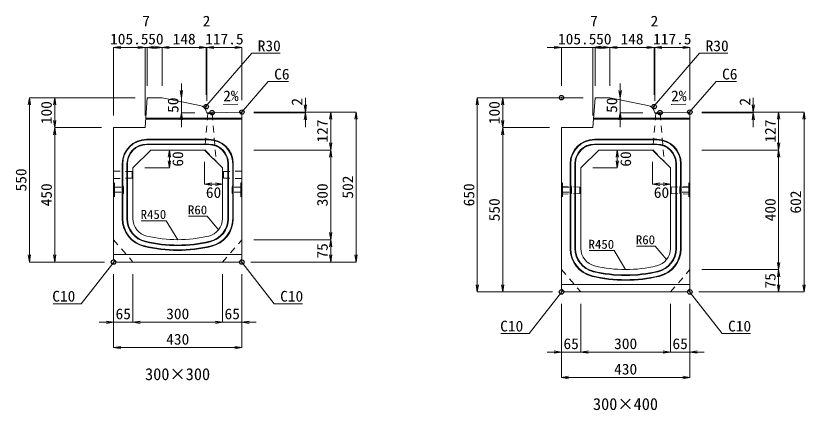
# Model space of a CAD drawing. Units: millimetres at full size; some dimension numbers follow another scale. Extents: x -1267 to 18002, y -8040 to 14480.
# Drawn here: x 758 to 3401, y 10516 to 11836 of the extents above; entities that cross this region are included whole.
import ezdxf
from ezdxf.enums import TextEntityAlignment as Align

# ---------------------------------------------------------------- set-up
doc = ezdxf.new("R2010")
doc.units = ezdxf.units.MM
doc.header["$LTSCALE"] = 30
doc.header["$PDMODE"] = 32
doc.header["$PDSIZE"] = 15
doc.linetypes.add('USER1', pattern=[1.35, 0.75, -0.6])
for name, color, linetype, lineweight in [('インサート', 3, 'USER1', 9), ('吊りマスター', 4, 'USER1', 9), ('寸法線', 7, 'Continuous', 13), ('引出線', 4, 'Continuous', 13), ('排水孔', 30, 'USER1', 13), ('本体', 2, 'Continuous', 13), ('目地', 132, 'Continuous', 5)]:
    doc.layers.add(name, color=color, linetype=linetype, lineweight=lineweight)
doc.layers.add('作業エリア', color=11, linetype='Continuous')
doc.layers.add('文字', color=7, linetype='Continuous')
doc.styles.add('ＭＳ 明朝', font='')
doc.styles.get('ＭＳ 明朝').set_extended_font_data('MS Mincho')

# ---------------------------------------------------------------- blocks, each defined once
blk = doc.blocks.new('open_arrow')
at = {"color": 0, "linetype": 'Continuous', "lineweight": -2}
blk.add_lwpolyline([(7.5, 1.25), (0, 0), (7.5, -1.25)], dxfattribs=at)

msp = doc.modelspace()

# ---------------------------------------------------------------- linework, layer by layer
at = {"layer": 'インサート'}
for p, q in [((1088.2, 11262.27), (1115.2, 11262.27)), ((1088.2, 11262.27), (1088.2, 11245.27)), ((1118.2, 11266.27), (1115.2, 11266.27)), ((1115.2, 11266.27), (1115.2, 11241.27)), ((1118.2, 11241.27), (1118.2, 11266.27)), ((1481.8, 11266.27), (1484.8, 11266.27)), ((1481.8, 11241.27), (1481.8, 11266.27)), ((1484.8, 11266.27), (1484.8, 11241.27)), ((1511.8, 11262.27), (1484.8, 11262.27)), ((1511.8, 11262.27), (1511.8, 11245.27)), ((2588.2, 11262.27), (2615.2, 11262.27)), ((2588.2, 11262.27), (2588.2, 11245.27)), ((2618.2, 11266.27), (2615.2, 11266.27)), ((2615.2, 11266.27), (2615.2, 11241.27)), ((2618.2, 11241.27), (2618.2, 11266.27)), ((2981.8, 11266.27), (2984.8, 11266.27)), ((2981.8, 11241.27), (2981.8, 11266.27)), ((2984.8, 11266.27), (2984.8, 11241.27)), ((3011.8, 11262.27), (2984.8, 11262.27)), ((3011.8, 11262.27), (3011.8, 11245.27)), ((1088.2, 11245.27), (1115.2, 11245.27)), ((1115.2, 11241.27), (1118.2, 11241.27)), ((1484.8, 11241.27), (1481.8, 11241.27)), ((1511.8, 11245.27), (1484.8, 11245.27)), ((2588.2, 11245.27), (2615.2, 11245.27)), ((2615.2, 11241.27), (2618.2, 11241.27)), ((2984.8, 11241.27), (2981.8, 11241.27)), ((3011.8, 11245.27), (2984.8, 11245.27))]:
    msp.add_line(p, q, dxfattribs=at)
at = {"layer": '作業エリア'}
for p in [(2585, 11561.77), (1395.5, 11531.77), (2895.5, 11531.77), (1415, 11511.77), (1515, 11513.77), (2915, 11511.77), (3015, 11513.77), (1085, 11011.77), (1515, 11011.77), (2585, 10911.77), (3015, 10911.77)]:
    msp.add_point(p, dxfattribs=at)
at = {"layer": '吊りマスター'}
for p, q in [((1085, 11316.27), (1085, 11291.27)), ((1085, 11316.27), (1147, 11314.77)), ((1515, 11316.27), (1453, 11314.77)), ((1515, 11316.27), (1515, 11291.27)), ((1085, 11291.27), (1147, 11292.77)), ((1147, 11314.77), (1147, 11292.77)), ((1453, 11314.77), (1453, 11292.77)), ((1515, 11291.27), (1453, 11292.77)), ((2585, 11264.27), (2585, 11239.27)), ((2585, 11264.27), (2647, 11262.77)), ((2647, 11262.77), (2647, 11240.77)), ((3015, 11264.27), (2953, 11262.77)), ((2953, 11262.77), (2953, 11240.77)), ((3015, 11264.27), (3015, 11239.27)), ((2585, 11239.27), (2647, 11240.77)), ((3015, 11239.27), (2953, 11240.77))]:
    msp.add_line(p, q, dxfattribs=at)
at = {"layer": '寸法線'}
for p, q in [((1085, 11730.31), (1190.5, 11730.31)), ((1085, 11501.77), (1085, 11730.31)), ((1166.5, 11730.31), (1221.5, 11730.31)), ((1190.5, 11501.77), (1190.5, 11730.31)), ((1190.5, 11501.77), (1190.5, 11730.31)), ((1197.5, 11730.31), (1247.5, 11730.31)), ((1197.5, 11601.77), (1197.5, 11730.31)), ((1197.5, 11601.77), (1197.5, 11730.31)), ((1247.5, 11730.31), (1395.5, 11730.31)), ((1247.5, 11601.77), (1247.5, 11730.31)), ((1247.5, 11601.77), (1247.5, 11730.31)), ((1347.5, 11730.31), (1445.43, 11730.31)), ((1395.5, 11571.77), (1395.5, 11730.31)), ((1395.5, 11571.77), (1395.5, 11730.31)), ((1397.43, 11551.77), (1397.43, 11730.31)), ((1397.43, 11730.31), (1515, 11730.31)), ((1397.43, 11551.77), (1397.43, 11730.31)), ((1515, 11553.77), (1515, 11730.31)), ((2537, 11730.31), (2738.5, 11730.31)), ((2585, 11601.77), (2585, 11730.31)), ((2666.5, 11730.31), (2721.5, 11730.31)), ((2690.5, 11501.77), (2690.5, 11730.31)), ((2690.5, 11501.77), (2690.5, 11730.31)), ((2697.5, 11730.31), (2747.5, 11730.31)), ((2697.5, 11601.77), (2697.5, 11730.31)), ((2697.5, 11601.77), (2697.5, 11730.31)), ((2747.5, 11730.31), (2895.5, 11730.31)), ((2747.5, 11601.77), (2747.5, 11730.31)), ((2747.5, 11601.77), (2747.5, 11730.31)), ((2847.5, 11730.31), (2945.43, 11730.31)), ((2895.5, 11571.77), (2895.5, 11730.31)), ((2895.5, 11571.77), (2895.5, 11730.31)), ((2897.43, 11551.77), (2897.43, 11730.31)), ((2897.43, 11730.31), (3015, 11730.31)), ((2897.43, 11551.77), (2897.43, 11730.31)), ((3015, 11553.77), (3015, 11730.31)), ((1312.39, 11609.77), (1312.39, 11463.77)), ((2781.58, 11609.77), (2781.58, 11463.77)), ((803.25, 11011.77), (803.25, 11561.77)), ((1045, 11561.77), (803.25, 11561.77)), ((888.25, 11461.77), (888.25, 11561.77)), ((1157.5, 11561.77), (888.25, 11561.77)), ((1727.36, 11463.77), (1727.36, 11561.77)), ((2303.25, 10911.77), (2303.25, 11561.77)), ((2545, 11561.77), (2303.25, 11561.77)), ((2388.25, 11461.77), (2388.25, 11561.77)), ((2657.5, 11561.77), (2388.25, 11561.77)), ((3227.36, 11463.77), (3227.36, 11561.77)), ((1357.43, 11511.77), (1312.39, 11511.77)), ((1555, 11513.77), (1812.36, 11513.77)), ((1555, 11513.77), (1727.36, 11513.77)), ((1555, 11513.77), (1897.36, 11513.77)), ((1555, 11511.77), (1727.36, 11511.77)), ((1812.36, 11386.77), (1812.36, 11513.77)), ((1897.36, 11011.77), (1897.36, 11513.77)), ((2857.43, 11511.77), (2781.58, 11511.77)), ((3055, 11513.77), (3312.36, 11513.77)), ((3055, 11513.77), (3227.36, 11513.77)), ((3055, 11513.77), (3397.36, 11513.77)), ((3055, 11511.77), (3227.36, 11511.77)), ((3312.36, 11386.77), (3312.36, 11513.77)), ((3397.36, 10911.77), (3397.36, 11513.77)), ((888.25, 11011.77), (888.25, 11461.77)), ((1045, 11461.77), (888.25, 11461.77)), ((1045, 11461.77), (888.25, 11461.77)), ((2388.25, 10911.77), (2388.25, 11461.77)), ((2545, 11461.77), (2388.25, 11461.77)), ((2545, 11461.77), (2388.25, 11461.77)), ((1272.17, 11326.77), (1272.17, 11386.77)), ((1555, 11386.77), (1812.36, 11386.77)), ((1555, 11386.77), (1812.36, 11386.77)), ((1812.36, 11086.77), (1812.36, 11386.77)), ((2772.17, 11326.77), (2772.17, 11386.77)), ((3055, 11386.77), (3312.36, 11386.77)), ((3055, 11386.77), (3312.36, 11386.77)), ((3312.36, 10986.77), (3312.36, 11386.77)), ((1390, 11346.77), (1390, 11272.54)), ((2890, 11346.77), (2890, 11272.54)), ((1190, 11326.77), (1272.17, 11326.77)), ((2690, 11326.77), (2772.17, 11326.77)), ((1390, 11272.54), (1450, 11272.54)), ((2890, 11272.54), (2950, 11272.54)), ((1555, 11086.77), (1812.36, 11086.77)), ((1555, 11086.77), (1812.36, 11086.77)), ((1812.36, 11011.77), (1812.36, 11086.77)), ((1055, 11011.77), (803.25, 11011.77)), ((1055, 11011.77), (888.25, 11011.77)), ((1545, 11011.77), (1812.36, 11011.77)), ((1545, 11011.77), (1897.36, 11011.77)), ((1085, 10971.77), (1085, 10810.61)), ((1085, 10971.77), (1085, 10725.61)), ((1150, 10971.77), (1150, 10810.61)), ((1150, 10971.77), (1150, 10810.61)), ((1450, 10971.77), (1450, 10810.61)), ((1450, 10971.77), (1450, 10810.61)), ((1515, 10971.77), (1515, 10810.61)), ((1515, 10971.77), (1515, 10725.61)), ((3055, 10986.77), (3312.36, 10986.77)), ((3055, 10986.77), (3312.36, 10986.77)), ((3312.36, 10911.77), (3312.36, 10986.77)), ((2555, 10911.77), (2303.25, 10911.77)), ((2555, 10911.77), (2388.25, 10911.77)), ((3045, 10911.77), (3312.36, 10911.77)), ((3045, 10911.77), (3397.36, 10911.77)), ((2585, 10871.77), (2585, 10710.61)), ((2585, 10871.77), (2585, 10625.61)), ((2650, 10871.77), (2650, 10710.61)), ((2650, 10871.77), (2650, 10710.61)), ((2950, 10871.77), (2950, 10710.61)), ((2950, 10871.77), (2950, 10710.61)), ((3015, 10871.77), (3015, 10710.61)), ((3015, 10871.77), (3015, 10625.61)), ((1037, 10810.61), (1198, 10810.61)), ((1150, 10810.61), (1450, 10810.61)), ((1402, 10810.61), (1563, 10810.61)), ((1085, 10725.61), (1515, 10725.61)), ((2537, 10710.61), (2698, 10710.61)), ((2650, 10710.61), (2950, 10710.61)), ((2902, 10710.61), (3063, 10710.61)), ((2585, 10625.61), (3015, 10625.61))]:
    msp.add_line(p, q, dxfattribs=at)
at = {"layer": '引出線'}
for points in [[(1389.4, 11527.63), (1547.84, 11710.38), (1642.51, 11710.38)], [(2889.4, 11527.63), (3047.84, 11710.38), (3142.51, 11710.38)], [(1512, 11510.71), (1603.01, 11615.68), (1671.35, 11615.68)], [(3012, 11510.71), (3103.01, 11615.68), (3171.35, 11615.68)], [(1453.02, 11538.78), (1501.73, 11539.76), (1452.99, 11538.78)], [(2953.02, 11538.78), (3001.73, 11539.76), (2952.99, 11538.78)], [(1437.07, 11120.09), (1398.48, 11165.49), (1336.25, 11165.49)], [(1300, 11086.77), (1261.49, 11150.32), (1177.31, 11150.32)], [(2937.07, 11020.09), (2898.48, 11065.49), (2836.25, 11065.49)], [(2800, 10986.77), (2761.49, 11050.32), (2677.31, 11050.32)], [(1090, 11016.77), (977.02, 10872.34), (882.35, 10872.34)], [(1510, 11016.77), (1622.98, 10872.34), (1717.65, 10872.34)], [(2590, 10916.77), (2477.02, 10772.34), (2382.35, 10772.34)], [(3010, 10916.77), (3122.98, 10772.34), (3217.65, 10772.34)]]:
    msp.add_lwpolyline(points, dxfattribs=at)
at = {"layer": '排水孔'}
for p, q in [((1400.63, 11508.57), (1390.71, 11387.48)), ((1397.43, 11511.77), (1400.63, 11508.57)), ((1400.63, 11508.57), (1415.63, 11508.57)), ((1418.83, 11511.77), (1415.63, 11508.57)), ((1415.63, 11508.57), (1428.66, 11349.52)), ((2900.63, 11508.57), (2890.71, 11387.48)), ((2897.43, 11511.77), (2900.63, 11508.57)), ((2900.63, 11508.57), (2915.63, 11508.57)), ((2918.83, 11511.77), (2915.63, 11508.57)), ((2915.63, 11508.57), (2928.66, 11349.52)), ((1390.71, 11387.48), (1428.66, 11349.52)), ((2890.71, 11387.48), (2928.66, 11349.52))]:
    msp.add_line(p, q, dxfattribs=at)
at = {"layer": '本体'}
for p, q in [((1197.5, 11561.77), (1190.5, 11461.77)), ((1197.5, 11561.77), (1247.5, 11561.77)), ((1247.5, 11561.77), (1373.81, 11536.17)), ((2697.5, 11561.77), (2690.5, 11461.77)), ((2697.5, 11561.77), (2747.5, 11561.77)), ((2747.5, 11561.77), (2873.81, 11536.17)), ((1415, 11511.77), (1397.43, 11511.77)), ((1509, 11513.65), (1415, 11511.77)), ((1509, 11513.65), (1515, 11507.77)), ((1515, 11021.77), (1515, 11507.77)), ((2915, 11511.77), (2897.43, 11511.77)), ((3009, 11513.65), (2915, 11511.77)), ((3009, 11513.65), (3015, 11507.77)), ((3015, 10921.77), (3015, 11507.77)), ((1085, 11461.77), (1085, 11021.77)), ((1085, 11461.77), (1190.5, 11461.77)), ((2585, 11461.77), (2585, 10921.77)), ((2585, 11461.77), (2690.5, 11461.77)), ((1150, 11326.77), (1210, 11386.77)), ((1210, 11386.77), (1390, 11386.77)), ((1390, 11386.77), (1450, 11326.77)), ((2650, 11326.77), (2710, 11386.77)), ((2710, 11386.77), (2890, 11386.77)), ((2890, 11386.77), (2950, 11326.77)), ((1150, 11326.77), (1150, 11157.3)), ((1450, 11157.3), (1450, 11326.77)), ((2650, 11326.77), (2650, 11057.3)), ((2950, 11057.3), (2950, 11326.77)), ((1085, 11021.77), (1095, 11011.77)), ((1095, 11011.77), (1505, 11011.77)), ((1505, 11011.77), (1515, 11021.77)), ((2585, 10921.77), (2595, 10911.77)), ((3005, 10911.77), (3015, 10921.77)), ((2595, 10911.77), (3005, 10911.77))]:
    msp.add_line(p, q, dxfattribs=at)
at = {"layer": '本体', "lineweight": 9}
for p, q in [((1085, 11278.27), (1088.2, 11276.27)), ((1088.2, 11276.27), (1088.2, 11231.27)), ((1515, 11278.27), (1511.8, 11276.27)), ((1511.8, 11276.27), (1511.8, 11231.27)), ((2585, 11278.27), (2588.2, 11276.27)), ((2588.2, 11276.27), (2588.2, 11231.27)), ((3015, 11278.27), (3011.8, 11276.27)), ((3011.8, 11276.27), (3011.8, 11231.27)), ((1088.2, 11231.27), (1085, 11229.27)), ((1511.8, 11231.27), (1515, 11229.27)), ((2588.2, 11231.27), (2585, 11229.27)), ((3011.8, 11231.27), (3015, 11229.27)), ((1085, 11036.77), (1515, 11036.77)), ((2585, 10936.77), (3015, 10936.77))]:
    msp.add_line(p, q, dxfattribs=at)
at = {"layer": '本体', "linetype": 'USER1', "lineweight": 9}
for p, q in [((1085, 11086.77), (1150, 11011.77)), ((1450, 11011.77), (1515, 11086.77)), ((2585, 10986.77), (2650, 10911.77)), ((2950, 10911.77), (3015, 10986.77))]:
    msp.add_line(p, q, dxfattribs=at)
at = {"layer": '本体'}
for centre, radius, start, end in [((1367.85, 11506.76), 30, 9.60488, 78.54125), ((2867.85, 11506.76), 30, 9.60488, 78.54125), ((1210, 11157.3), 60, 180, 256.65764), ((1390, 11157.3), 60, 283.34236, 0), ((1300, 11536.77), 450, 256.65764, 283.34236), ((2710, 11057.3), 60, 180, 256.65764), ((2890, 11057.3), 60, 283.34236, 0), ((2800, 11436.77), 450, 256.65764, 283.34236)]:
    msp.add_arc(centre, radius, start, end, dxfattribs=at)
at = {"layer": '目地'}
for p, q in [((1515, 11489.77), (1192.46, 11489.77)), ((1515, 11493.77), (1192.74, 11493.77)), ((3015, 11489.77), (2692.46, 11489.77)), ((3015, 11493.77), (2692.74, 11493.77)), ((1404, 11422.77), (1196, 11422.77)), ((1404, 11420.77), (1196, 11420.77)), ((2904, 11422.77), (2696, 11422.77)), ((2904, 11420.77), (2696, 11420.77)), ((1404, 11406.77), (1196, 11406.77)), ((1404, 11404.77), (1196, 11404.77)), ((2904, 11406.77), (2696, 11406.77)), ((2904, 11404.77), (2696, 11404.77)), ((1114, 11340.77), (1114, 11157.3)), ((1116, 11340.77), (1116, 11157.3)), ((1130, 11340.77), (1130, 11157.3)), ((1132, 11340.77), (1132, 11157.3)), ((1468, 11157.3), (1468, 11340.77)), ((1470, 11157.3), (1470, 11340.77)), ((1484, 11157.3), (1484, 11340.77)), ((1486, 11157.3), (1486, 11340.77)), ((2614, 11340.77), (2614, 11057.3)), ((2616, 11340.77), (2616, 11057.3)), ((2630, 11340.77), (2630, 11057.3)), ((2632, 11340.77), (2632, 11057.3)), ((2968, 11057.3), (2968, 11340.77)), ((2970, 11057.3), (2970, 11340.77)), ((2984, 11057.3), (2984, 11340.77)), ((2986, 11057.3), (2986, 11340.77))]:
    msp.add_line(p, q, dxfattribs=at)
for centre, radius, start, end in [((1196, 11340.77), 82, 90, 180), ((1196, 11340.77), 80, 90, 180), ((1404, 11340.77), 82, 0, 90), ((1404, 11340.77), 80, 0, 90), ((2696, 11340.77), 82, 90, 180), ((2696, 11340.77), 80, 90, 180), ((2904, 11340.77), 82, 0, 90), ((2904, 11340.77), 80, 0, 90), ((1196, 11340.77), 66, 90, 180), ((1196, 11340.77), 64, 90, 180), ((1404, 11340.77), 66, 0, 90), ((1404, 11340.77), 64, 0, 90), ((2696, 11340.77), 66, 90, 180), ((2696, 11340.77), 64, 90, 180), ((2904, 11340.77), 66, 0, 90), ((2904, 11340.77), 64, 0, 90), ((1210, 11157.3), 96, 180, 256.65764), ((1210, 11157.3), 94, 180, 256.65764), ((1210, 11157.3), 80, 180, 256.65764), ((1210, 11157.3), 78, 180, 256.65764), ((1390, 11157.3), 78, 283.34236, 0), ((1390, 11157.3), 80, 283.34236, 0), ((1390, 11157.3), 94, 283.34236, 0), ((1390, 11157.3), 96, 283.34236, 0), ((1300, 11536.77), 470, 256.65764, 283.34236), ((1300, 11536.77), 468, 256.65764, 283.34236), ((1300, 11536.77), 486, 256.65764, 283.34236), ((1300, 11536.77), 484, 256.65764, 283.34236), ((2710, 11057.3), 96, 180, 256.65764), ((2710, 11057.3), 94, 180, 256.65764), ((2710, 11057.3), 80, 180, 256.65764), ((2710, 11057.3), 78, 180, 256.65764), ((2890, 11057.3), 78, 283.34236, 360), ((2890, 11057.3), 80, 283.34236, 360), ((2890, 11057.3), 94, 283.34236, 0), ((2890, 11057.3), 96, 283.34236, 0), ((2800, 11436.77), 470, 256.65764, 283.34236), ((2800, 11436.77), 468, 256.65764, 283.34236), ((2800, 11436.77), 486, 256.65764, 283.34236), ((2800, 11436.77), 484, 256.65764, 283.34236)]:
    msp.add_arc(centre, radius, start, end, dxfattribs=at)

# ---------------------------------------------------------------- block references
at = {"layer": '寸法線', "xscale": 3.2, "yscale": 3.2}
for p in [(1085, 11730.31), (1197.5, 11730.31), (1247.5, 11730.31), (1397.43, 11730.31), (1397.43, 11730.31), (2690.5, 11730.31), (2697.5, 11730.31), (2747.5, 11730.31), (2897.43, 11730.31), (2897.43, 11730.31), (1390, 11272.54), (2890, 11272.54), (1150, 10810.61), (1150, 10810.61), (1515, 10810.61), (1085, 10725.61), (2650, 10710.61), (2650, 10710.61), (3015, 10710.61), (2585, 10625.61)]:
    msp.add_blockref('open_arrow', p, dxfattribs=at)
for p, rotation in [((1190.5, 11730.31), 180), ((1247.5, 11730.31), 180), ((1395.5, 11730.31), 180), ((1395.5, 11730.31), 180), ((1515, 11730.31), 180), ((2585, 11730.31), 180), ((2747.5, 11730.31), 180), ((2895.5, 11730.31), 180), ((2895.5, 11730.31), 180), ((3015, 11730.31), 180), ((1312.39, 11561.77), 90), ((2781.58, 11561.77), 90), ((803.25, 11561.77), 270), ((888.25, 11561.77), 270), ((2303.25, 11561.77), 270), ((2388.25, 11561.77), 270), ((1727.36, 11513.77), 90), ((3227.36, 11513.77), 90), ((1312.39, 11511.77), 270), ((1727.36, 11511.77), 270), ((1812.36, 11513.77), 270), ((1897.36, 11513.77), 270), ((2781.58, 11511.77), 270), ((3227.36, 11511.77), 270), ((3312.36, 11513.77), 270), ((3397.36, 11513.77), 270), ((888.25, 11461.77), 90), ((2388.25, 11461.77), 90), ((888.25, 11461.77), 270), ((2388.25, 11461.77), 270), ((1812.36, 11386.77), 90), ((3312.36, 11386.77), 90), ((1272.17, 11386.77), 270), ((1812.36, 11386.77), 270), ((2772.17, 11386.77), 270), ((3312.36, 11386.77), 270), ((1272.17, 11326.77), 90), ((2772.17, 11326.77), 90), ((1450, 11272.54), 180), ((2950, 11272.54), 180), ((1812.36, 11086.77), 90), ((1812.36, 11086.77), 270), ((803.25, 11011.77), 90), ((888.25, 11011.77), 90), ((1812.36, 11011.77), 90), ((1897.36, 11011.77), 90), ((3312.36, 10986.77), 90), ((3312.36, 10986.77), 270), ((2303.25, 10911.77), 90), ((2388.25, 10911.77), 90), ((3312.36, 10911.77), 90), ((3397.36, 10911.77), 90), ((1085, 10810.61), 180), ((1450, 10810.61), 180), ((1450, 10810.61), 180), ((1515, 10725.61), 180), ((2585, 10710.61), 180), ((2950, 10710.61), 180), ((2950, 10710.61), 180), ((3015, 10625.61), 180)]:
    msp.add_blockref('open_arrow', p, dxfattribs=dict(at, rotation=rotation))
at = {"layer": '引出線'}
for p, xscale, yscale, rotation in [((1389.4, 11527.63), 0.16, 0.16, 49.1), ((1453.02, 11538.78), 0.16, 0.16, 1.1), ((2889.4, 11527.63), 0.16, 0.16, 49.1), ((2953.02, 11538.78), 0.16, 0.16, 1.1), ((1512, 11510.71), 0.16, 0.16, 49.1), ((3012, 11510.71), 0.16, 0.16, 49.1), ((1437.07, 11120.09), 0.133, 0.133, 130.4), ((1300, 11086.77), 0.133, 0.133, 121.2), ((1090, 11016.77), 0.16, 0.16, 232), ((1510, 11016.77), 0.16, 0.16, 308), ((2937.07, 11020.09), 0.133, 0.133, 130.4), ((2800, 10986.77), 0.133, 0.133, 121.2), ((2590, 10916.77), 0.16, 0.16, 232), ((3010, 10916.77), 0.16, 0.16, 308)]:
    msp.add_blockref('open_arrow', p, dxfattribs=dict(at, xscale=xscale, yscale=yscale, rotation=rotation))

# ---------------------------------------------------------------- texts
at = {"layer": '寸法線', "style": 'ＭＳ 明朝', "width": 1.05}
for s, p in [('7', (1194, 11818.31)), ('2', (1396.47, 11818.31)), ('7', (2694, 11818.31)), ('2', (2896.47, 11818.31)), ('105.5', (1137.75, 11758.31)), ('50', (1226.9, 11758.31)), ('148', (1321.5, 11758.31)), ('117.5', (1456.22, 11758.31)), ('105.5', (2637.75, 11758.31)), ('50', (2726.9, 11758.31)), ('148', (2821.5, 11758.31)), ('117.5', (2956.22, 11758.31)), ('60', (1420, 11244.54)), ('60', (2920, 11244.54)), ('65', (1117.5, 10838.61)), ('300', (1300, 10838.61)), ('65', (1482.5, 10838.61)), ('430', (1300, 10753.61)), ('65', (2617.5, 10738.61)), ('300', (2800, 10738.61)), ('65', (2982.5, 10738.61)), ('430', (2800, 10653.61))]:
    msp.add_text(s, height=36.03, dxfattribs=at).set_placement(p, align=Align.MIDDLE_CENTER)
for s, p in [('50', (1284.39, 11536.77)), ('2', (1699.36, 11548.28)), ('50', (2753.58, 11536.77)), ('2', (3199.36, 11548.28)), ('100', (860.25, 11511.77)), ('100', (2360.25, 11511.77)), ('127', (1784.36, 11450.27)), ('127', (3284.36, 11450.27)), ('60', (1300.17, 11356.77)), ('60', (2800.17, 11356.77)), ('550', (775.25, 11286.77)), ('502', (1869.36, 11262.77)), ('450', (860.25, 11236.77)), ('300', (1784.36, 11236.77)), ('650', (2275.25, 11236.77)), ('602', (3369.36, 11212.77)), ('550', (2360.25, 11186.77)), ('400', (3284.36, 11186.77)), ('75', (1784.36, 11049.27)), ('75', (3284.36, 10949.27))]:
    msp.add_text(s, height=36.03, rotation=90, dxfattribs=at).set_placement(p, align=Align.MIDDLE_CENTER)
at = {"layer": '引出線', "style": 'ＭＳ 明朝', "width": 1.05}
for s, p in [('R30', (1567.84, 11753.58)), ('R30', (3067.84, 11753.58)), ('C6', (1623.01, 11658.88)), ('C6', (3123.01, 11658.88)), ('C10', (1642.98, 10915.54)), ('C10', (3142.98, 10815.54))]:
    msp.add_text(s, height=36.03, dxfattribs=at).set_placement(p, align=Align.TOP_LEFT)
for p in [(1452.05, 11585.68), (2952.05, 11585.68)]:
    msp.add_text('2%', height=36.03, rotation=1.146, dxfattribs=at).set_placement(p, align=Align.TOP_LEFT)
for s, height, p in [('R450', 30.02, (1261.49, 11186.32)), ('R60', 30.02, (1398.48, 11201.49)), ('R450', 30.02, (2761.49, 11086.32)), ('R60', 30.02, (2898.48, 11101.49)), ('C10', 36.03, (957.02, 10915.54)), ('C10', 36.03, (2457.02, 10815.54))]:
    msp.add_text(s, height=height, dxfattribs=at).set_placement(p, align=Align.TOP_RIGHT)
at = {"layer": '文字', "style": 'ＭＳ 明朝'}
for s, p in [('300×300', (1299.52, 10636.8)), ('300×400', (2799.52, 10536.8))]:
    msp.add_text(s, height=40.03, dxfattribs=at).set_placement(p, align=Align.MIDDLE_CENTER)

doc.saveas('drawing.dxf')
